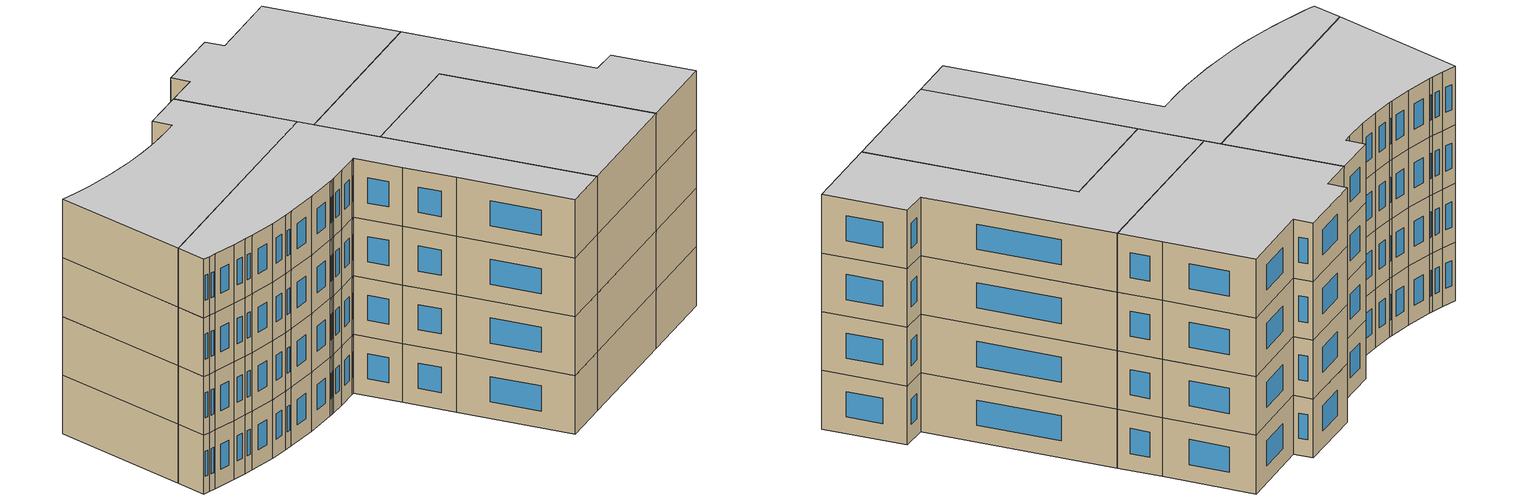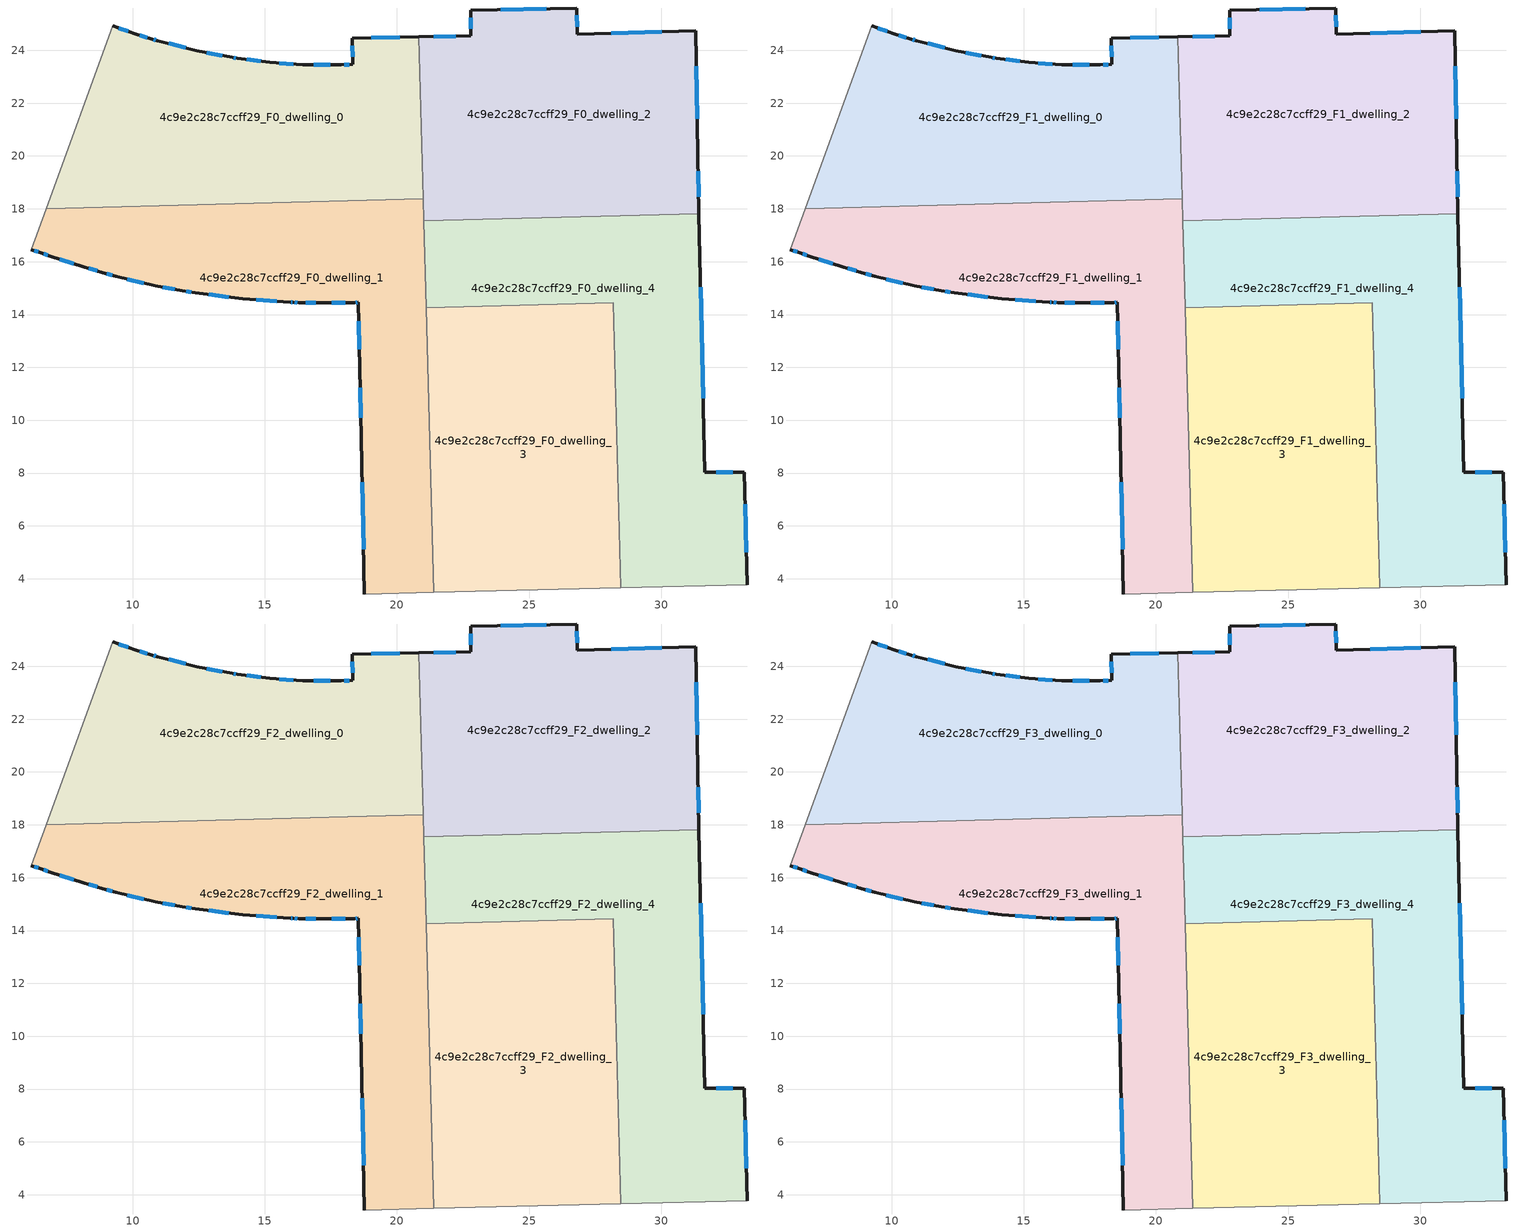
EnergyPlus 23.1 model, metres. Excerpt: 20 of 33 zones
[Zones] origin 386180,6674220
4c9e2c28c7ccff29_F0_dwelling_0
 floor ground (EU_floor_Construction): 20.83,24.51 20.99,18.38 6.72,18 9.24,24.92 10.08,24.63 10.73,24.42 10.92,24.37 12.43,23.99 13.76,23.73 13.96,23.7 15.19,23.54 16.43,23.45 17.88,23.45 18.33,23.47 18.31,24.46 z0
 wall outside (EU_wall_Construction): 20.83,24.51 18.31,24.46 18.33,23.47 17.88,23.45 16.43,23.45 15.19,23.54 13.96,23.7 13.76,23.73 12.43,23.99 10.92,24.37 10.73,24.42 10.08,24.63 9.24,24.92 z0:3
 wall to 4c9e2c28c7ccff29_F0_dwelling_1 (EU_wall_Construction): 6.72,18 20.99,18.38 z0:3
 wall adiabatic (EU_wall_Construction): 9.24,24.92 6.72,18 z0:3
 wall to 4c9e2c28c7ccff29_F0_dwelling_2 (EU_wall_Construction): 20.99,18.38 20.83,24.51 z0:3
 window (EU_Window_Construction): 10.55,24.48 10.26,24.57 / 10.87,24.38 10.79,24.41 / 12,24.09 11.35,24.26 / 13.38,23.8 12.81,23.91 / 13.9,23.71 13.82,23.72 / 14.84,23.59 14.31,23.65 / 16.07,23.48 15.54,23.52 / 17.47,23.45 16.84,23.45 / 18.2,23.46 18.01,23.45 / 18.32,24.18 18.32,23.75 / 20.11,24.49 19.03,24.47 / 9.84,24.71 9.48,24.84 z0.86:2.14
4c9e2c28c7ccff29_F0_dwelling_1
 floor ground (EU_floor_Construction): 20.99,18.38 21.39,3.49 18.77,3.42 18.65,9.34 18.58,11.99 18.53,14.46 18.4,14.45 17.18,14.44 16.29,14.45 16.08,14.46 15.96,14.46 14.16,14.6 12.36,14.83 11.88,14.9 10.85,15.09 9.36,15.44 8.87,15.59 8.12,15.82 6.89,16.21 6.52,16.33 6.16,16.46 6.72,18 z0
 wall outside (EU_wall_Construction): 6.16,16.46 6.52,16.33 6.89,16.21 8.12,15.82 8.87,15.59 9.36,15.44 10.85,15.09 11.88,14.9 12.36,14.83 14.16,14.6 15.96,14.46 16.08,14.46 16.29,14.45 17.18,14.44 18.4,14.45 18.53,14.46 18.58,11.99 18.65,9.34 18.77,3.42 z0:3
 wall adiabatic (EU_wall_Construction): 6.72,18 6.16,16.46 / 18.77,3.42 21.39,3.49 z0:3
 wall to 4c9e2c28c7ccff29_F0_dwelling_3 (EU_wall_Construction): 21.39,3.49 21.1,14.26 z0:3
 wall to 4c9e2c28c7ccff29_F0_dwelling_4 (EU_wall_Construction): 21.1,14.26 21.02,17.54 z0:3
 wall to 4c9e2c28c7ccff29_F0_dwelling_2 (EU_wall_Construction): 21.02,17.54 20.99,18.38 z0:3
 window (EU_Window_Construction): 12.87,14.76 13.64,14.66 / 12.02,14.88 12.22,14.85 / 11.14,15.03 11.59,14.95 / 9.79,15.34 10.42,15.19 / 9.01,15.54 9.22,15.48 / 8.33,15.75 8.66,15.65 / 7.24,16.1 7.77,15.93 / 6.63,16.3 6.78,16.25 / 6.27,16.42 6.42,16.37 / 18.69,7.65 18.74,5.11 / 18.6,11.23 18.63,10.1 / 18.55,13.75 18.57,12.69 / 18.44,14.45 18.5,14.46 / 17.53,14.44 18.05,14.45 / 16.54,14.45 16.93,14.44 / 16.14,14.46 16.23,14.46 / 15.99,14.46 16.05,14.46 / 14.67,14.56 15.44,14.5 z0.86:2.14
4c9e2c28c7ccff29_F0_dwelling_2
 floor ground (EU_floor_Construction): 31.31,24.74 31.38,20.07 31.43,17.82 21.02,17.54 20.83,24.51 22.79,24.54 22.79,25.51 26.8,25.6 26.82,24.61 z0
 wall outside (EU_wall_Construction): 31.43,17.82 31.38,20.07 31.31,24.74 26.82,24.61 26.8,25.6 22.79,25.51 22.79,24.54 20.83,24.51 z0:3
 wall to 4c9e2c28c7ccff29_F0_dwelling_4 (EU_wall_Construction): 21.02,17.54 31.43,17.82 z0:3
 window (EU_Window_Construction): 22.23,24.53 21.39,24.52 / 22.79,25.24 22.79,24.82 / 25.65,25.58 23.94,25.54 / 26.82,24.89 26.81,25.32 / 30.03,24.7 28.1,24.65 / 31.36,21.4 31.33,23.41 / 31.42,18.46 31.39,19.42 z0.86:2.14
4c9e2c28c7ccff29_F0_dwelling_3
 floor ground (EU_floor_Construction): 28.18,14.45 28.47,3.66 21.39,3.49 21.1,14.26 z0
 wall to 4c9e2c28c7ccff29_F0_dwelling_4 (EU_wall_Construction): 28.47,3.66 28.18,14.45 21.1,14.26 z0:3
 wall adiabatic (EU_wall_Construction): 21.39,3.49 28.47,3.66 z0:3
4c9e2c28c7ccff29_F0_dwelling_4
 floor ground (EU_floor_Construction): 31.43,17.82 31.65,8.04 33.14,8.04 33.25,3.78 28.47,3.66 28.18,14.45 21.1,14.26 21.02,17.54 z0
 wall outside (EU_wall_Construction): 33.25,3.78 33.14,8.04 31.65,8.04 31.43,17.82 z0:3
 wall adiabatic (EU_wall_Construction): 28.47,3.66 33.25,3.78 z0:3
 window (EU_Window_Construction): 33.22,5 33.17,6.82 / 31.59,10.83 31.49,15.03 / 32.71,8.04 32.08,8.04 z0.86:2.14
4c9e2c28c7ccff29_F1_dwelling_0
 floor to 4c9e2c28c7ccff29_F0_dwelling_0 (EU_floor_Construction): 20.83,24.51 20.99,18.38 6.72,18 9.24,24.92 10.08,24.63 10.73,24.42 10.92,24.37 12.43,23.99 13.76,23.73 13.96,23.7 15.19,23.54 16.43,23.45 17.88,23.45 18.33,23.47 18.31,24.46 z3
 wall outside (EU_wall_Construction): 20.83,24.51 18.31,24.46 18.33,23.47 17.88,23.45 16.43,23.45 15.19,23.54 13.96,23.7 13.76,23.73 12.43,23.99 10.92,24.37 10.73,24.42 10.08,24.63 9.24,24.92 z3:6
 wall to 4c9e2c28c7ccff29_F1_dwelling_1 (EU_wall_Construction): 6.72,18 20.99,18.38 z3:6
 wall adiabatic (EU_wall_Construction): 9.24,24.92 6.72,18 z3:6
 wall to 4c9e2c28c7ccff29_F1_dwelling_2 (EU_wall_Construction): 20.99,18.38 20.83,24.51 z3:6
 window (EU_Window_Construction): 10.55,24.48 10.26,24.57 / 10.87,24.38 10.79,24.41 / 12,24.09 11.35,24.26 / 13.38,23.8 12.81,23.91 / 13.9,23.71 13.82,23.72 / 14.84,23.59 14.31,23.65 / 16.07,23.48 15.54,23.52 / 17.47,23.45 16.84,23.45 / 18.2,23.46 18.01,23.45 / 18.32,24.18 18.32,23.75 / 20.11,24.49 19.03,24.47 / 9.84,24.71 9.48,24.84 z3.86:5.14
4c9e2c28c7ccff29_F1_dwelling_1
 floor to 4c9e2c28c7ccff29_F0_dwelling_1 (EU_floor_Construction): 20.99,18.38 21.39,3.49 18.77,3.42 18.65,9.34 18.58,11.99 18.53,14.46 18.4,14.45 17.18,14.44 16.29,14.45 16.08,14.46 15.96,14.46 14.16,14.6 12.36,14.83 11.88,14.9 10.85,15.09 9.36,15.44 8.87,15.59 8.12,15.82 6.89,16.21 6.52,16.33 6.16,16.46 6.72,18 z3
 wall outside (EU_wall_Construction): 6.16,16.46 6.52,16.33 6.89,16.21 8.12,15.82 8.87,15.59 9.36,15.44 10.85,15.09 11.88,14.9 12.36,14.83 14.16,14.6 15.96,14.46 16.08,14.46 16.29,14.45 17.18,14.44 18.4,14.45 18.53,14.46 18.58,11.99 18.65,9.34 18.77,3.42 z3:6
 wall adiabatic (EU_wall_Construction): 6.72,18 6.16,16.46 / 18.77,3.42 21.39,3.49 z3:6
 wall to 4c9e2c28c7ccff29_F1_dwelling_3 (EU_wall_Construction): 21.39,3.49 21.1,14.26 z3:6
 wall to 4c9e2c28c7ccff29_F1_dwelling_4 (EU_wall_Construction): 21.1,14.26 21.02,17.54 z3:6
 wall to 4c9e2c28c7ccff29_F1_dwelling_2 (EU_wall_Construction): 21.02,17.54 20.99,18.38 z3:6
 window (EU_Window_Construction): 12.87,14.76 13.64,14.66 / 12.02,14.88 12.22,14.85 / 11.14,15.03 11.59,14.95 / 9.79,15.34 10.42,15.19 / 9.01,15.54 9.22,15.48 / 8.33,15.75 8.66,15.65 / 7.24,16.1 7.77,15.93 / 6.63,16.3 6.78,16.25 / 6.27,16.42 6.42,16.37 / 18.69,7.65 18.74,5.11 / 18.6,11.23 18.63,10.1 / 18.55,13.75 18.57,12.69 / 18.44,14.45 18.5,14.46 / 17.53,14.44 18.05,14.45 / 16.54,14.45 16.93,14.44 / 16.14,14.46 16.23,14.46 / 15.99,14.46 16.05,14.46 / 14.67,14.56 15.44,14.5 z3.86:5.14
4c9e2c28c7ccff29_F1_dwelling_2
 floor to 4c9e2c28c7ccff29_F0_dwelling_2 (EU_floor_Construction): 31.31,24.74 31.38,20.07 31.43,17.82 21.02,17.54 20.83,24.51 22.79,24.54 22.79,25.51 26.8,25.6 26.82,24.61 z3
 wall outside (EU_wall_Construction): 31.43,17.82 31.38,20.07 31.31,24.74 26.82,24.61 26.8,25.6 22.79,25.51 22.79,24.54 20.83,24.51 z3:6
 wall to 4c9e2c28c7ccff29_F1_dwelling_4 (EU_wall_Construction): 21.02,17.54 31.43,17.82 z3:6
 window (EU_Window_Construction): 22.23,24.53 21.39,24.52 / 22.79,25.24 22.79,24.82 / 25.65,25.58 23.94,25.54 / 26.82,24.89 26.81,25.32 / 30.03,24.7 28.1,24.65 / 31.36,21.4 31.33,23.41 / 31.42,18.46 31.39,19.42 z3.86:5.14
4c9e2c28c7ccff29_F1_dwelling_3
 floor to 4c9e2c28c7ccff29_F0_dwelling_3 (EU_floor_Construction): 28.18,14.45 28.47,3.66 21.39,3.49 21.1,14.26 z3
 wall to 4c9e2c28c7ccff29_F1_dwelling_4 (EU_wall_Construction): 28.47,3.66 28.18,14.45 21.1,14.26 z3:6
 wall adiabatic (EU_wall_Construction): 21.39,3.49 28.47,3.66 z3:6
4c9e2c28c7ccff29_F1_dwelling_4
 floor to 4c9e2c28c7ccff29_F0_dwelling_4 (EU_floor_Construction): 31.43,17.82 31.65,8.04 33.14,8.04 33.25,3.78 28.47,3.66 28.18,14.45 21.1,14.26 21.02,17.54 z3
 wall outside (EU_wall_Construction): 33.25,3.78 33.14,8.04 31.65,8.04 31.43,17.82 z3:6
 wall adiabatic (EU_wall_Construction): 28.47,3.66 33.25,3.78 z3:6
 window (EU_Window_Construction): 33.22,5 33.17,6.82 / 31.59,10.83 31.49,15.03 / 32.71,8.04 32.08,8.04 z3.86:5.14
4c9e2c28c7ccff29_F2_dwelling_0
 floor to 4c9e2c28c7ccff29_F1_dwelling_0 (EU_floor_Construction): 20.83,24.51 20.99,18.38 6.72,18 9.24,24.92 10.08,24.63 10.73,24.42 10.92,24.37 12.43,23.99 13.76,23.73 13.96,23.7 15.19,23.54 16.43,23.45 17.88,23.45 18.33,23.47 18.31,24.46 z6
 wall outside (EU_wall_Construction): 20.83,24.51 18.31,24.46 18.33,23.47 17.88,23.45 16.43,23.45 15.19,23.54 13.96,23.7 13.76,23.73 12.43,23.99 10.92,24.37 10.73,24.42 10.08,24.63 9.24,24.92 z6:9
 wall to 4c9e2c28c7ccff29_F2_dwelling_1 (EU_wall_Construction): 6.72,18 20.99,18.38 z6:9
 wall adiabatic (EU_wall_Construction): 9.24,24.92 6.72,18 z6:9
 wall to 4c9e2c28c7ccff29_F2_dwelling_2 (EU_wall_Construction): 20.99,18.38 20.83,24.51 z6:9
 window (EU_Window_Construction): 10.55,24.48 10.26,24.57 / 10.87,24.38 10.79,24.41 / 12,24.09 11.35,24.26 / 13.38,23.8 12.81,23.91 / 13.9,23.71 13.82,23.72 / 14.84,23.59 14.31,23.65 / 16.07,23.48 15.54,23.52 / 17.47,23.45 16.84,23.45 / 18.2,23.46 18.01,23.45 / 18.32,24.18 18.32,23.75 / 20.11,24.49 19.03,24.47 / 9.84,24.71 9.48,24.84 z6.86:8.14
4c9e2c28c7ccff29_F2_dwelling_1
 floor to 4c9e2c28c7ccff29_F1_dwelling_1 (EU_floor_Construction): 20.99,18.38 21.39,3.49 18.77,3.42 18.65,9.34 18.58,11.99 18.53,14.46 18.4,14.45 17.18,14.44 16.29,14.45 16.08,14.46 15.96,14.46 14.16,14.6 12.36,14.83 11.88,14.9 10.85,15.09 9.36,15.44 8.87,15.59 8.12,15.82 6.89,16.21 6.52,16.33 6.16,16.46 6.72,18 z6
 wall outside (EU_wall_Construction): 6.16,16.46 6.52,16.33 6.89,16.21 8.12,15.82 8.87,15.59 9.36,15.44 10.85,15.09 11.88,14.9 12.36,14.83 14.16,14.6 15.96,14.46 16.08,14.46 16.29,14.45 17.18,14.44 18.4,14.45 18.53,14.46 18.58,11.99 18.65,9.34 18.77,3.42 z6:9
 wall adiabatic (EU_wall_Construction): 6.72,18 6.16,16.46 / 18.77,3.42 21.39,3.49 z6:9
 wall to 4c9e2c28c7ccff29_F2_dwelling_3 (EU_wall_Construction): 21.39,3.49 21.1,14.26 z6:9
 wall to 4c9e2c28c7ccff29_F2_dwelling_4 (EU_wall_Construction): 21.1,14.26 21.02,17.54 z6:9
 wall to 4c9e2c28c7ccff29_F2_dwelling_2 (EU_wall_Construction): 21.02,17.54 20.99,18.38 z6:9
 window (EU_Window_Construction): 12.87,14.76 13.64,14.66 / 12.02,14.88 12.22,14.85 / 11.14,15.03 11.59,14.95 / 9.79,15.34 10.42,15.19 / 9.01,15.54 9.22,15.48 / 8.33,15.75 8.66,15.65 / 7.24,16.1 7.77,15.93 / 6.63,16.3 6.78,16.25 / 6.27,16.42 6.42,16.37 / 18.69,7.65 18.74,5.11 / 18.6,11.23 18.63,10.1 / 18.55,13.75 18.57,12.69 / 18.44,14.45 18.5,14.46 / 17.53,14.44 18.05,14.45 / 16.54,14.45 16.93,14.44 / 16.14,14.46 16.23,14.46 / 15.99,14.46 16.05,14.46 / 14.67,14.56 15.44,14.5 z6.86:8.14
4c9e2c28c7ccff29_F2_dwelling_2
 floor to 4c9e2c28c7ccff29_F1_dwelling_2 (EU_floor_Construction): 31.31,24.74 31.38,20.07 31.43,17.82 21.02,17.54 20.83,24.51 22.79,24.54 22.79,25.51 26.8,25.6 26.82,24.61 z6
 wall outside (EU_wall_Construction): 31.43,17.82 31.38,20.07 31.31,24.74 26.82,24.61 26.8,25.6 22.79,25.51 22.79,24.54 20.83,24.51 z6:9
 wall to 4c9e2c28c7ccff29_F2_dwelling_4 (EU_wall_Construction): 21.02,17.54 31.43,17.82 z6:9
 window (EU_Window_Construction): 22.23,24.53 21.39,24.52 / 22.79,25.24 22.79,24.82 / 25.65,25.58 23.94,25.54 / 26.82,24.89 26.81,25.32 / 30.03,24.7 28.1,24.65 / 31.36,21.4 31.33,23.41 / 31.42,18.46 31.39,19.42 z6.86:8.14
4c9e2c28c7ccff29_F2_dwelling_3
 floor to 4c9e2c28c7ccff29_F1_dwelling_3 (EU_floor_Construction): 28.18,14.45 28.47,3.66 21.39,3.49 21.1,14.26 z6
 wall to 4c9e2c28c7ccff29_F2_dwelling_4 (EU_wall_Construction): 28.47,3.66 28.18,14.45 21.1,14.26 z6:9
 wall adiabatic (EU_wall_Construction): 21.39,3.49 28.47,3.66 z6:9
4c9e2c28c7ccff29_F2_dwelling_4
 floor to 4c9e2c28c7ccff29_F1_dwelling_4 (EU_floor_Construction): 31.43,17.82 31.65,8.04 33.14,8.04 33.25,3.78 28.47,3.66 28.18,14.45 21.1,14.26 21.02,17.54 z6
 wall outside (EU_wall_Construction): 33.25,3.78 33.14,8.04 31.65,8.04 31.43,17.82 z6:9
 wall adiabatic (EU_wall_Construction): 28.47,3.66 33.25,3.78 z6:9
 window (EU_Window_Construction): 33.22,5 33.17,6.82 / 31.59,10.83 31.49,15.03 / 32.71,8.04 32.08,8.04 z6.86:8.14
4c9e2c28c7ccff29_F3_dwelling_0
 floor to 4c9e2c28c7ccff29_F2_dwelling_0 (EU_floor_Construction): 20.83,24.51 20.99,18.38 6.72,18 9.24,24.92 10.08,24.63 10.73,24.42 10.92,24.37 12.43,23.99 13.76,23.73 13.96,23.7 15.19,23.54 16.43,23.45 17.88,23.45 18.33,23.47 18.31,24.46 z9
 wall outside (EU_wall_Construction): 20.83,24.51 18.31,24.46 18.33,23.47 17.88,23.45 16.43,23.45 15.19,23.54 13.96,23.7 13.76,23.73 12.43,23.99 10.92,24.37 10.73,24.42 10.08,24.63 9.24,24.92 z9:12
 wall to 4c9e2c28c7ccff29_F3_dwelling_1 (EU_wall_Construction): 6.72,18 20.99,18.38 z9:12
 wall adiabatic (EU_wall_Construction): 9.24,24.92 6.72,18 z9:12
 wall to 4c9e2c28c7ccff29_F3_dwelling_2 (EU_wall_Construction): 20.99,18.38 20.83,24.51 z9:12
 window (EU_Window_Construction): 10.55,24.48 10.26,24.57 / 10.87,24.38 10.79,24.41 / 12,24.09 11.35,24.26 / 13.38,23.8 12.81,23.91 / 13.9,23.71 13.82,23.72 / 14.84,23.59 14.31,23.65 / 16.07,23.48 15.54,23.52 / 17.47,23.45 16.84,23.45 / 18.2,23.46 18.01,23.45 / 18.32,24.18 18.32,23.75 / 20.11,24.49 19.03,24.47 / 9.84,24.71 9.48,24.84 z9.86:11.14
 ceiling to 4c9e2c28c7ccff29_F4_dwelling_0 (EU_floor_Construction): 20.99,18.38 20.83,24.51 18.31,24.46 18.33,23.47 17.88,23.45 16.43,23.45 15.19,23.54 13.96,23.7 13.76,23.73 12.43,23.99 10.92,24.37 10.73,24.42 10.08,24.63 9.24,24.92 6.72,18 z12
4c9e2c28c7ccff29_F3_dwelling_1
 floor to 4c9e2c28c7ccff29_F2_dwelling_1 (EU_floor_Construction): 20.99,18.38 21.39,3.49 18.77,3.42 18.65,9.34 18.58,11.99 18.53,14.46 18.4,14.45 17.18,14.44 16.29,14.45 16.08,14.46 15.96,14.46 14.16,14.6 12.36,14.83 11.88,14.9 10.85,15.09 9.36,15.44 8.87,15.59 8.12,15.82 6.89,16.21 6.52,16.33 6.16,16.46 6.72,18 z9
 wall outside (EU_wall_Construction): 6.16,16.46 6.52,16.33 6.89,16.21 8.12,15.82 8.87,15.59 9.36,15.44 10.85,15.09 11.88,14.9 12.36,14.83 14.16,14.6 15.96,14.46 16.08,14.46 16.29,14.45 17.18,14.44 18.4,14.45 18.53,14.46 18.58,11.99 18.65,9.34 18.77,3.42 z9:12
 wall adiabatic (EU_wall_Construction): 6.72,18 6.16,16.46 / 18.77,3.42 21.39,3.49 z9:12
 wall to 4c9e2c28c7ccff29_F3_dwelling_3 (EU_wall_Construction): 21.39,3.49 21.1,14.26 z9:12
 wall to 4c9e2c28c7ccff29_F3_dwelling_4 (EU_wall_Construction): 21.1,14.26 21.02,17.54 z9:12
 wall to 4c9e2c28c7ccff29_F3_dwelling_2 (EU_wall_Construction): 21.02,17.54 20.99,18.38 z9:12
 window (EU_Window_Construction): 12.87,14.76 13.64,14.66 / 12.02,14.88 12.22,14.85 / 11.14,15.03 11.59,14.95 / 9.79,15.34 10.42,15.19 / 9.01,15.54 9.22,15.48 / 8.33,15.75 8.66,15.65 / 7.24,16.1 7.77,15.93 / 6.63,16.3 6.78,16.25 / 6.27,16.42 6.42,16.37 / 18.69,7.65 18.74,5.11 / 18.6,11.23 18.63,10.1 / 18.55,13.75 18.57,12.69 / 18.44,14.45 18.5,14.46 / 17.53,14.44 18.05,14.45 / 16.54,14.45 16.93,14.44 / 16.14,14.46 16.23,14.46 / 15.99,14.46 16.05,14.46 / 14.67,14.56 15.44,14.5 z9.86:11.14
 ceiling to 4c9e2c28c7ccff29_F4_dwelling_1 (EU_floor_Construction): 21.39,3.49 20.99,18.38 6.72,18 6.16,16.46 6.52,16.33 6.89,16.21 8.12,15.82 8.87,15.59 9.36,15.44 10.85,15.09 11.88,14.9 12.36,14.83 14.16,14.6 15.96,14.46 16.08,14.46 16.29,14.45 17.18,14.44 18.4,14.45 18.53,14.46 18.58,11.99 18.65,9.34 18.77,3.42 z12
4c9e2c28c7ccff29_F3_dwelling_2
 floor to 4c9e2c28c7ccff29_F2_dwelling_2 (EU_floor_Construction): 31.31,24.74 31.38,20.07 31.43,17.82 21.02,17.54 20.83,24.51 22.79,24.54 22.79,25.51 26.8,25.6 26.82,24.61 z9
 wall outside (EU_wall_Construction): 31.43,17.82 31.38,20.07 31.31,24.74 26.82,24.61 26.8,25.6 22.79,25.51 22.79,24.54 20.83,24.51 z9:12
 wall to 4c9e2c28c7ccff29_F3_dwelling_4 (EU_wall_Construction): 21.02,17.54 31.43,17.82 z9:12
 window (EU_Window_Construction): 22.23,24.53 21.39,24.52 / 22.79,25.24 22.79,24.82 / 25.65,25.58 23.94,25.54 / 26.82,24.89 26.81,25.32 / 30.03,24.7 28.1,24.65 / 31.36,21.4 31.33,23.41 / 31.42,18.46 31.39,19.42 z9.86:11.14
 ceiling to 4c9e2c28c7ccff29_F4_dwelling_2 (EU_floor_Construction): 31.43,17.82 31.38,20.07 31.31,24.74 26.82,24.61 26.8,25.6 22.79,25.51 22.79,24.54 20.83,24.51 21.02,17.54 z12
4c9e2c28c7ccff29_F3_dwelling_3
 floor to 4c9e2c28c7ccff29_F2_dwelling_3 (EU_floor_Construction): 28.18,14.45 28.47,3.66 21.39,3.49 21.1,14.26 z9
 wall to 4c9e2c28c7ccff29_F3_dwelling_4 (EU_wall_Construction): 28.47,3.66 28.18,14.45 21.1,14.26 z9:12
 wall adiabatic (EU_wall_Construction): 21.39,3.49 28.47,3.66 z9:12
 ceiling to 4c9e2c28c7ccff29_F4_dwelling_3 (EU_floor_Construction): 28.47,3.66 28.18,14.45 21.1,14.26 21.39,3.49 z12
4c9e2c28c7ccff29_F3_dwelling_4
 floor to 4c9e2c28c7ccff29_F2_dwelling_4 (EU_floor_Construction): 31.43,17.82 31.65,8.04 33.14,8.04 33.25,3.78 28.47,3.66 28.18,14.45 21.1,14.26 21.02,17.54 z9
 wall outside (EU_wall_Construction): 33.25,3.78 33.14,8.04 31.65,8.04 31.43,17.82 z9:12
 wall adiabatic (EU_wall_Construction): 28.47,3.66 33.25,3.78 z9:12
 window (EU_Window_Construction): 33.22,5 33.17,6.82 / 31.59,10.83 31.49,15.03 / 32.71,8.04 32.08,8.04 z9.86:11.14
 ceiling to 4c9e2c28c7ccff29_F4_dwelling_4 (EU_floor_Construction): 33.25,3.78 33.14,8.04 31.65,8.04 31.43,17.82 21.02,17.54 21.1,14.26 28.18,14.45 28.47,3.66 z12
[Building]
EU S2 Campaign: North Axis=0; Terrain=City; Solar Distribution=FullExterior
[Site:Location]
Helsinki-Vantaa.AP: Latitude=60.317; Longitude=24.963; Time Zone=2; Elevation=54.6
[SizingPeriod:WeatherFileDays]
AnnualSizingPeriod: Begin Month=1; Begin Day of Month=1; End Month=12; End Day of Month=31; Day of Week for Start Day=Monday; Use Weather File Daylight Saving Period=No; Use Weather File Rain and Snow Indicators=No
[MATERIAL]
EU_InternalMass_Material: Roughness=MediumRough; Thickness=0.1; Conductivity=1; Density=1800; Specific Heat=900; Thermal Absorptance=0.9; Solar Absorptance=0.7; Visible Absorptance=0.7
[MATERIAL:NOMASS] Roughness=MediumRough; Thermal Absorptance=0.9; Solar Absorptance=0.7; Visible Absorptance=0.7
Name | Thermal Resistance
EU_wall_NoMass | 1.10183
EU_floor_NoMass | 1.70606
[WINDOWMATERIAL:SIMPLEGLAZINGSYSTEM]
EU_Window_SimpleGlazing: UFactor=3.11035; Solar Heat Gain Coefficient=0.8; Visible Transmittance=0.8
[CONSTRUCTION]
EU_wall_Construction: EU_wall_NoMass
EU_floor_Construction: EU_floor_NoMass
EU_Window_Construction: EU_Window_SimpleGlazing
EU_InternalMass_Construction: EU_InternalMass_Material
[ZONE] Type=1; Multiplier=1; Ceiling Height=autocalculate; Floor Area=autocalculate; Part of Total Floor Area=Yes
Name | Volume
4c9e2c28c7ccff29_F0_dwelling_0; 4c9e2c28c7ccff29_F1_dwelling_0; 4c9e2c28c7ccff29_F2_dwelling_0; 4c9e2c28c7ccff29_F3_dwelling_0 | 228.888
4c9e2c28c7ccff29_F0_dwelling_1; 4c9e2c28c7ccff29_F1_dwelling_1; 4c9e2c28c7ccff29_F2_dwelling_1; 4c9e2c28c7ccff29_F3_dwelling_1 | 228.891
4c9e2c28c7ccff29_F0_dwelling_2; 4c9e2c28c7ccff29_F1_dwelling_2; 4c9e2c28c7ccff29_F2_dwelling_2; 4c9e2c28c7ccff29_F3_dwelling_2 | 228.851
4c9e2c28c7ccff29_F0_dwelling_3; 4c9e2c28c7ccff29_F1_dwelling_3; 4c9e2c28c7ccff29_F2_dwelling_3; 4c9e2c28c7ccff29_F3_dwelling_3 | 228.865
4c9e2c28c7ccff29_F0_dwelling_4; 4c9e2c28c7ccff29_F1_dwelling_4; 4c9e2c28c7ccff29_F2_dwelling_4; 4c9e2c28c7ccff29_F3_dwelling_4 | 228.877
[INTERNALMASS] Construction=EU_InternalMass_Construction
Name | Zone or ZoneList | Surface Area
4c9e2c28c7ccff29_F0_dwelling_0_EU_InternalMass | 4c9e2c28c7ccff29_F0_dwelling_0 | 76.2956
4c9e2c28c7ccff29_F0_dwelling_1_EU_InternalMass | 4c9e2c28c7ccff29_F0_dwelling_1 | 76.2977
4c9e2c28c7ccff29_F0_dwelling_2_EU_InternalMass | 4c9e2c28c7ccff29_F0_dwelling_2 | 76.2841
4c9e2c28c7ccff29_F0_dwelling_3_EU_InternalMass | 4c9e2c28c7ccff29_F0_dwelling_3 | 76.2899
4c9e2c28c7ccff29_F0_dwelling_4_EU_InternalMass | 4c9e2c28c7ccff29_F0_dwelling_4 | 76.2923
4c9e2c28c7ccff29_F1_dwelling_0_EU_InternalMass | 4c9e2c28c7ccff29_F1_dwelling_0 | 76.2956
4c9e2c28c7ccff29_F1_dwelling_1_EU_InternalMass | 4c9e2c28c7ccff29_F1_dwelling_1 | 76.2977
4c9e2c28c7ccff29_F1_dwelling_2_EU_InternalMass | 4c9e2c28c7ccff29_F1_dwelling_2 | 76.2841
4c9e2c28c7ccff29_F1_dwelling_3_EU_InternalMass | 4c9e2c28c7ccff29_F1_dwelling_3 | 76.2899
4c9e2c28c7ccff29_F1_dwelling_4_EU_InternalMass | 4c9e2c28c7ccff29_F1_dwelling_4 | 76.2923
4c9e2c28c7ccff29_F2_dwelling_0_EU_InternalMass | 4c9e2c28c7ccff29_F2_dwelling_0 | 76.2956
4c9e2c28c7ccff29_F2_dwelling_1_EU_InternalMass | 4c9e2c28c7ccff29_F2_dwelling_1 | 76.2977
4c9e2c28c7ccff29_F2_dwelling_2_EU_InternalMass | 4c9e2c28c7ccff29_F2_dwelling_2 | 76.2841
4c9e2c28c7ccff29_F2_dwelling_3_EU_InternalMass | 4c9e2c28c7ccff29_F2_dwelling_3 | 76.2899
4c9e2c28c7ccff29_F2_dwelling_4_EU_InternalMass | 4c9e2c28c7ccff29_F2_dwelling_4 | 76.2923
4c9e2c28c7ccff29_F3_dwelling_0_EU_InternalMass | 4c9e2c28c7ccff29_F3_dwelling_0 | 76.2956
4c9e2c28c7ccff29_F3_dwelling_1_EU_InternalMass | 4c9e2c28c7ccff29_F3_dwelling_1 | 76.2977
4c9e2c28c7ccff29_F3_dwelling_2_EU_InternalMass | 4c9e2c28c7ccff29_F3_dwelling_2 | 76.2841
4c9e2c28c7ccff29_F3_dwelling_3_EU_InternalMass | 4c9e2c28c7ccff29_F3_dwelling_3 | 76.2899
4c9e2c28c7ccff29_F3_dwelling_4_EU_InternalMass | 4c9e2c28c7ccff29_F3_dwelling_4 | 76.2923
[OTHEREQUIPMENT] Fuel Type=Electricity; Design Level Calculation Method=Watts/Area; Power per Zone Floor Area=1; Fraction Latent=0; Fraction Radiant=0; Fraction Lost=0; Carbon Dioxide Generation Rate=0; EndUse Subcategory=EU_Step8_InternalGains
Name | Zone or ZoneList or Space or SpaceList | Schedule
EU_Step8_InternalGain_4c9e2c28c7ccff29_F0_dwelling_0_f000 | 4c9e2c28c7ccff29_F0_dwelling_0 | EU_Step8_GainSchedule_4c9e2c28c7ccff29_F0_dwelling_0_f000
EU_Step8_InternalGain_4c9e2c28c7ccff29_F0_dwelling_1_f000 | 4c9e2c28c7ccff29_F0_dwelling_1 | EU_Step8_GainSchedule_4c9e2c28c7ccff29_F0_dwelling_1_f000
EU_Step8_InternalGain_4c9e2c28c7ccff29_F0_dwelling_2_f000 | 4c9e2c28c7ccff29_F0_dwelling_2 | EU_Step8_GainSchedule_4c9e2c28c7ccff29_F0_dwelling_2_f000
EU_Step8_InternalGain_4c9e2c28c7ccff29_F0_dwelling_3_f000 | 4c9e2c28c7ccff29_F0_dwelling_3 | EU_Step8_GainSchedule_4c9e2c28c7ccff29_F0_dwelling_3_f000
EU_Step8_InternalGain_4c9e2c28c7ccff29_F0_dwelling_4_f000 | 4c9e2c28c7ccff29_F0_dwelling_4 | EU_Step8_GainSchedule_4c9e2c28c7ccff29_F0_dwelling_4_f000
EU_Step8_InternalGain_4c9e2c28c7ccff29_F1_dwelling_0_f000 | 4c9e2c28c7ccff29_F1_dwelling_0 | EU_Step8_GainSchedule_4c9e2c28c7ccff29_F1_dwelling_0_f000
EU_Step8_InternalGain_4c9e2c28c7ccff29_F1_dwelling_1_f000 | 4c9e2c28c7ccff29_F1_dwelling_1 | EU_Step8_GainSchedule_4c9e2c28c7ccff29_F1_dwelling_1_f000
EU_Step8_InternalGain_4c9e2c28c7ccff29_F1_dwelling_2_f000 | 4c9e2c28c7ccff29_F1_dwelling_2 | EU_Step8_GainSchedule_4c9e2c28c7ccff29_F1_dwelling_2_f000
EU_Step8_InternalGain_4c9e2c28c7ccff29_F1_dwelling_3_f000 | 4c9e2c28c7ccff29_F1_dwelling_3 | EU_Step8_GainSchedule_4c9e2c28c7ccff29_F1_dwelling_3_f000
EU_Step8_InternalGain_4c9e2c28c7ccff29_F1_dwelling_4_f000 | 4c9e2c28c7ccff29_F1_dwelling_4 | EU_Step8_GainSchedule_4c9e2c28c7ccff29_F1_dwelling_4_f000
EU_Step8_InternalGain_4c9e2c28c7ccff29_F2_dwelling_0_f000 | 4c9e2c28c7ccff29_F2_dwelling_0 | EU_Step8_GainSchedule_4c9e2c28c7ccff29_F2_dwelling_0_f000
EU_Step8_InternalGain_4c9e2c28c7ccff29_F2_dwelling_1_f000 | 4c9e2c28c7ccff29_F2_dwelling_1 | EU_Step8_GainSchedule_4c9e2c28c7ccff29_F2_dwelling_1_f000
EU_Step8_InternalGain_4c9e2c28c7ccff29_F2_dwelling_2_f000 | 4c9e2c28c7ccff29_F2_dwelling_2 | EU_Step8_GainSchedule_4c9e2c28c7ccff29_F2_dwelling_2_f000
EU_Step8_InternalGain_4c9e2c28c7ccff29_F2_dwelling_3_f000 | 4c9e2c28c7ccff29_F2_dwelling_3 | EU_Step8_GainSchedule_4c9e2c28c7ccff29_F2_dwelling_3_f000
EU_Step8_InternalGain_4c9e2c28c7ccff29_F2_dwelling_4_f000 | 4c9e2c28c7ccff29_F2_dwelling_4 | EU_Step8_GainSchedule_4c9e2c28c7ccff29_F2_dwelling_4_f000
EU_Step8_InternalGain_4c9e2c28c7ccff29_F3_dwelling_0_f000 | 4c9e2c28c7ccff29_F3_dwelling_0 | EU_Step8_GainSchedule_4c9e2c28c7ccff29_F3_dwelling_0_f000
EU_Step8_InternalGain_4c9e2c28c7ccff29_F3_dwelling_1_f000 | 4c9e2c28c7ccff29_F3_dwelling_1 | EU_Step8_GainSchedule_4c9e2c28c7ccff29_F3_dwelling_1_f000
EU_Step8_InternalGain_4c9e2c28c7ccff29_F3_dwelling_2_f000 | 4c9e2c28c7ccff29_F3_dwelling_2 | EU_Step8_GainSchedule_4c9e2c28c7ccff29_F3_dwelling_2_f000
EU_Step8_InternalGain_4c9e2c28c7ccff29_F3_dwelling_3_f000 | 4c9e2c28c7ccff29_F3_dwelling_3 | EU_Step8_GainSchedule_4c9e2c28c7ccff29_F3_dwelling_3_f000
EU_Step8_InternalGain_4c9e2c28c7ccff29_F3_dwelling_4_f000 | 4c9e2c28c7ccff29_F3_dwelling_4 | EU_Step8_GainSchedule_4c9e2c28c7ccff29_F3_dwelling_4_f000
[ZONEVENTILATION:DESIGNFLOWRATE] Schedule=EU_AlwaysOn; Design Flow Rate Calculation Method=AirChanges/Hour; Air Changes per Hour=0.756316; Ventilation Type=Natural; Fan Pressure Rise=0; Fan Total Efficiency=1; Constant Term Coefficient=1; Temperature Term Coefficient=0; Velocity Term Coefficient=0; Velocity Squared Term Coefficient=0; Minimum Indoor Temperature=-100; Maximum Indoor Temperature=100; Delta Temperature=-100; Minimum Outdoor Temperature=-100; Maximum Outdoor Temperature=100; Maximum Wind Speed=40
Name | Zone or ZoneList or Space or SpaceList
EU_ConstantAir_4c9e2c28c7ccff29_F0_dwelling_0 | 4c9e2c28c7ccff29_F0_dwelling_0
EU_ConstantAir_4c9e2c28c7ccff29_F0_dwelling_1 | 4c9e2c28c7ccff29_F0_dwelling_1
EU_ConstantAir_4c9e2c28c7ccff29_F0_dwelling_2 | 4c9e2c28c7ccff29_F0_dwelling_2
EU_ConstantAir_4c9e2c28c7ccff29_F0_dwelling_3 | 4c9e2c28c7ccff29_F0_dwelling_3
EU_ConstantAir_4c9e2c28c7ccff29_F0_dwelling_4 | 4c9e2c28c7ccff29_F0_dwelling_4
EU_ConstantAir_4c9e2c28c7ccff29_F1_dwelling_0 | 4c9e2c28c7ccff29_F1_dwelling_0
EU_ConstantAir_4c9e2c28c7ccff29_F1_dwelling_1 | 4c9e2c28c7ccff29_F1_dwelling_1
EU_ConstantAir_4c9e2c28c7ccff29_F1_dwelling_2 | 4c9e2c28c7ccff29_F1_dwelling_2
EU_ConstantAir_4c9e2c28c7ccff29_F1_dwelling_3 | 4c9e2c28c7ccff29_F1_dwelling_3
EU_ConstantAir_4c9e2c28c7ccff29_F1_dwelling_4 | 4c9e2c28c7ccff29_F1_dwelling_4
EU_ConstantAir_4c9e2c28c7ccff29_F2_dwelling_0 | 4c9e2c28c7ccff29_F2_dwelling_0
EU_ConstantAir_4c9e2c28c7ccff29_F2_dwelling_1 | 4c9e2c28c7ccff29_F2_dwelling_1
EU_ConstantAir_4c9e2c28c7ccff29_F2_dwelling_2 | 4c9e2c28c7ccff29_F2_dwelling_2
EU_ConstantAir_4c9e2c28c7ccff29_F2_dwelling_3 | 4c9e2c28c7ccff29_F2_dwelling_3
EU_ConstantAir_4c9e2c28c7ccff29_F2_dwelling_4 | 4c9e2c28c7ccff29_F2_dwelling_4
EU_ConstantAir_4c9e2c28c7ccff29_F3_dwelling_0 | 4c9e2c28c7ccff29_F3_dwelling_0
EU_ConstantAir_4c9e2c28c7ccff29_F3_dwelling_1 | 4c9e2c28c7ccff29_F3_dwelling_1
EU_ConstantAir_4c9e2c28c7ccff29_F3_dwelling_2 | 4c9e2c28c7ccff29_F3_dwelling_2
EU_ConstantAir_4c9e2c28c7ccff29_F3_dwelling_3 | 4c9e2c28c7ccff29_F3_dwelling_3
EU_ConstantAir_4c9e2c28c7ccff29_F3_dwelling_4 | 4c9e2c28c7ccff29_F3_dwelling_4
[HVACTEMPLATE:THERMOSTAT] Constant Heating Setpoint=20; Constant Cooling Setpoint=50
EU_HeatOnly_4c9e2c28c7ccff29_F0_dwelling_0; EU_HeatOnly_4c9e2c28c7ccff29_F0_dwelling_1; EU_HeatOnly_4c9e2c28c7ccff29_F0_dwelling_2; EU_HeatOnly_4c9e2c28c7ccff29_F0_dwelling_3; EU_HeatOnly_4c9e2c28c7ccff29_F0_dwelling_4; EU_HeatOnly_4c9e2c28c7ccff29_F1_dwelling_0; EU_HeatOnly_4c9e2c28c7ccff29_F1_dwelling_1; EU_HeatOnly_4c9e2c28c7ccff29_F1_dwelling_2; EU_HeatOnly_4c9e2c28c7ccff29_F1_dwelling_3; EU_HeatOnly_4c9e2c28c7ccff29_F1_dwelling_4; EU_HeatOnly_4c9e2c28c7ccff29_F2_dwelling_0; EU_HeatOnly_4c9e2c28c7ccff29_F2_dwelling_1; EU_HeatOnly_4c9e2c28c7ccff29_F2_dwelling_2; EU_HeatOnly_4c9e2c28c7ccff29_F2_dwelling_3; EU_HeatOnly_4c9e2c28c7ccff29_F2_dwelling_4; EU_HeatOnly_4c9e2c28c7ccff29_F3_dwelling_0; EU_HeatOnly_4c9e2c28c7ccff29_F3_dwelling_1; EU_HeatOnly_4c9e2c28c7ccff29_F3_dwelling_2; EU_HeatOnly_4c9e2c28c7ccff29_F3_dwelling_3; EU_HeatOnly_4c9e2c28c7ccff29_F3_dwelling_4; EU_HeatOnly_4c9e2c28c7ccff29_F4_dwelling_0; EU_HeatOnly_4c9e2c28c7ccff29_F4_dwelling_1; EU_HeatOnly_4c9e2c28c7ccff29_F4_dwelling_2; EU_HeatOnly_4c9e2c28c7ccff29_F4_dwelling_3; EU_HeatOnly_4c9e2c28c7ccff29_F4_dwelling_4; EU_HeatOnly_4c9e2c28c7ccff29_F5_dwelling_0; EU_HeatOnly_4c9e2c28c7ccff29_F5_dwelling_1; EU_HeatOnly_4c9e2c28c7ccff29_F5_dwelling_2; EU_HeatOnly_4c9e2c28c7ccff29_F5_dwelling_3; EU_HeatOnly_4c9e2c28c7ccff29_F6_dwelling_0; EU_HeatOnly_4c9e2c28c7ccff29_F6_dwelling_1; EU_HeatOnly_4c9e2c28c7ccff29_F6_dwelling_2; EU_HeatOnly_4c9e2c28c7ccff29_F6_dwelling_3
[HVACTEMPLATE:ZONE:IDEALLOADSAIRSYSTEM] System Availability Schedule=EU_AlwaysOn; Maximum Heating Supply Air Temperature=50; Minimum Cooling Supply Air Temperature=13; Maximum Heating Supply Air Humidity Ratio=0.0156; Minimum Cooling Supply Air Humidity Ratio=0.0077; Heating Limit=NoLimit; Cooling Limit=NoLimit; Heating Availability Schedule=EU_AlwaysOn; Cooling Availability Schedule=EU_CoolingOff; Dehumidification Control Type=ConstantSensibleHeatRatio; Cooling Sensible Heat Ratio=0.7; Dehumidification Setpoint=60; Humidification Control Type=None; Humidification Setpoint=30; Outdoor Air Method=None; Outdoor Air Flow Rate per Person=0.00944; Outdoor Air Flow Rate per Zone Floor Area=0; Outdoor Air Flow Rate per Zone=0; Demand Controlled Ventilation Type=None; Outdoor Air Economizer Type=NoEconomizer; Heat Recovery Type=None; Sensible Heat Recovery Effectiveness=0.7; Latent Heat Recovery Effectiveness=0.65
Name | Template Thermostat
4c9e2c28c7ccff29_F0_dwelling_0 | EU_HeatOnly_4c9e2c28c7ccff29_F0_dwelling_0
4c9e2c28c7ccff29_F0_dwelling_1 | EU_HeatOnly_4c9e2c28c7ccff29_F0_dwelling_1
4c9e2c28c7ccff29_F0_dwelling_2 | EU_HeatOnly_4c9e2c28c7ccff29_F0_dwelling_2
4c9e2c28c7ccff29_F0_dwelling_3 | EU_HeatOnly_4c9e2c28c7ccff29_F0_dwelling_3
4c9e2c28c7ccff29_F0_dwelling_4 | EU_HeatOnly_4c9e2c28c7ccff29_F0_dwelling_4
4c9e2c28c7ccff29_F1_dwelling_0 | EU_HeatOnly_4c9e2c28c7ccff29_F1_dwelling_0
4c9e2c28c7ccff29_F1_dwelling_1 | EU_HeatOnly_4c9e2c28c7ccff29_F1_dwelling_1
4c9e2c28c7ccff29_F1_dwelling_2 | EU_HeatOnly_4c9e2c28c7ccff29_F1_dwelling_2
4c9e2c28c7ccff29_F1_dwelling_3 | EU_HeatOnly_4c9e2c28c7ccff29_F1_dwelling_3
4c9e2c28c7ccff29_F1_dwelling_4 | EU_HeatOnly_4c9e2c28c7ccff29_F1_dwelling_4
4c9e2c28c7ccff29_F2_dwelling_0 | EU_HeatOnly_4c9e2c28c7ccff29_F2_dwelling_0
4c9e2c28c7ccff29_F2_dwelling_1 | EU_HeatOnly_4c9e2c28c7ccff29_F2_dwelling_1
4c9e2c28c7ccff29_F2_dwelling_2 | EU_HeatOnly_4c9e2c28c7ccff29_F2_dwelling_2
4c9e2c28c7ccff29_F2_dwelling_3 | EU_HeatOnly_4c9e2c28c7ccff29_F2_dwelling_3
4c9e2c28c7ccff29_F2_dwelling_4 | EU_HeatOnly_4c9e2c28c7ccff29_F2_dwelling_4
4c9e2c28c7ccff29_F3_dwelling_0 | EU_HeatOnly_4c9e2c28c7ccff29_F3_dwelling_0
4c9e2c28c7ccff29_F3_dwelling_1 | EU_HeatOnly_4c9e2c28c7ccff29_F3_dwelling_1
4c9e2c28c7ccff29_F3_dwelling_2 | EU_HeatOnly_4c9e2c28c7ccff29_F3_dwelling_2
4c9e2c28c7ccff29_F3_dwelling_3 | EU_HeatOnly_4c9e2c28c7ccff29_F3_dwelling_3
4c9e2c28c7ccff29_F3_dwelling_4 | EU_HeatOnly_4c9e2c28c7ccff29_F3_dwelling_4
[SIZING:ZONE] Zone Cooling Design Supply Air Temperature Input Method=SupplyAirTemperature; Zone Cooling Design Supply Air Temperature=13; Zone Heating Design Supply Air Temperature Input Method=SupplyAirTemperature; Zone Heating Design Supply Air Temperature=50; Zone Cooling Design Supply Air Humidity Ratio=0.008; Zone Heating Design Supply Air Humidity Ratio=0.008; Cooling Design Air Flow Method=DesignDay; Cooling Design Air Flow Rate=0; Cooling Minimum Air Flow per Zone Floor Area=0.000762; Cooling Minimum Air Flow=0; Cooling Minimum Air Flow Fraction=0.2; Heating Design Air Flow Method=DesignDay; Heating Design Air Flow Rate=0; Heating Maximum Air Flow per Zone Floor Area=0.002032; Heating Maximum Air Flow=0.141576; Heating Maximum Air Flow Fraction=0.3; Account for Dedicated Outdoor Air System=No; Dedicated Outdoor Air System Control Strategy=NeutralSupplyAir; Dedicated Outdoor Air Low Setpoint Temperature for Design=autosize; Dedicated Outdoor Air High Setpoint Temperature for Design=autosize; Zone Load Sizing Method=Sensible Load Only No Latent Load; Zone Latent Cooling Design Supply Air Humidity Ratio Input Method=HumidityRatioDifference; Zone Cooling Design Supply Air Humidity Ratio Difference=0.005; Zone Latent Heating Design Supply Air Humidity Ratio Input Method=HumidityRatioDifference; Zone Humidification Design Supply Air Humidity Ratio Difference=0.005
4c9e2c28c7ccff29_F0_dwelling_0; 4c9e2c28c7ccff29_F0_dwelling_1; 4c9e2c28c7ccff29_F0_dwelling_2; 4c9e2c28c7ccff29_F0_dwelling_3; 4c9e2c28c7ccff29_F0_dwelling_4; 4c9e2c28c7ccff29_F1_dwelling_0; 4c9e2c28c7ccff29_F1_dwelling_1; 4c9e2c28c7ccff29_F1_dwelling_2; 4c9e2c28c7ccff29_F1_dwelling_3; 4c9e2c28c7ccff29_F1_dwelling_4; 4c9e2c28c7ccff29_F2_dwelling_0; 4c9e2c28c7ccff29_F2_dwelling_1; 4c9e2c28c7ccff29_F2_dwelling_2; 4c9e2c28c7ccff29_F2_dwelling_3; 4c9e2c28c7ccff29_F2_dwelling_4; 4c9e2c28c7ccff29_F3_dwelling_0; 4c9e2c28c7ccff29_F3_dwelling_1; 4c9e2c28c7ccff29_F3_dwelling_2; 4c9e2c28c7ccff29_F3_dwelling_3; 4c9e2c28c7ccff29_F3_dwelling_4
[SCHEDULE:CONSTANT]
Name | Hourly Value
EU_AlwaysOn | 1
EU_CoolingOff | 0
[SCHEDULE:FILE] Column Number=1; Rows to Skip at Top=0; Number of Hours of Data=8760; Column Separator=Comma; Interpolate to Timestep=No; Minutes per Item=60; Adjust Schedule for Daylight Savings=Yes
Name | File
EU_Step8_GainSchedule_4c9e2c28c7ccff29_F0_dwelling_0_f000 | ../../schedules/4c9e2c28c7ccff29/4c9e2c28c7ccff29_F0_dwelling_0_f000_gain.csv
EU_Step8_GainSchedule_4c9e2c28c7ccff29_F0_dwelling_1_f000 | ../../schedules/4c9e2c28c7ccff29/4c9e2c28c7ccff29_F0_dwelling_1_f000_gain.csv
EU_Step8_GainSchedule_4c9e2c28c7ccff29_F0_dwelling_2_f000 | ../../schedules/4c9e2c28c7ccff29/4c9e2c28c7ccff29_F0_dwelling_2_f000_gain.csv
EU_Step8_GainSchedule_4c9e2c28c7ccff29_F0_dwelling_3_f000 | ../../schedules/4c9e2c28c7ccff29/4c9e2c28c7ccff29_F0_dwelling_3_f000_gain.csv
EU_Step8_GainSchedule_4c9e2c28c7ccff29_F0_dwelling_4_f000 | ../../schedules/4c9e2c28c7ccff29/4c9e2c28c7ccff29_F0_dwelling_4_f000_gain.csv
EU_Step8_GainSchedule_4c9e2c28c7ccff29_F1_dwelling_0_f000 | ../../schedules/4c9e2c28c7ccff29/4c9e2c28c7ccff29_F1_dwelling_0_f000_gain.csv
EU_Step8_GainSchedule_4c9e2c28c7ccff29_F1_dwelling_1_f000 | ../../schedules/4c9e2c28c7ccff29/4c9e2c28c7ccff29_F1_dwelling_1_f000_gain.csv
EU_Step8_GainSchedule_4c9e2c28c7ccff29_F1_dwelling_2_f000 | ../../schedules/4c9e2c28c7ccff29/4c9e2c28c7ccff29_F1_dwelling_2_f000_gain.csv
EU_Step8_GainSchedule_4c9e2c28c7ccff29_F1_dwelling_3_f000 | ../../schedules/4c9e2c28c7ccff29/4c9e2c28c7ccff29_F1_dwelling_3_f000_gain.csv
EU_Step8_GainSchedule_4c9e2c28c7ccff29_F1_dwelling_4_f000 | ../../schedules/4c9e2c28c7ccff29/4c9e2c28c7ccff29_F1_dwelling_4_f000_gain.csv
EU_Step8_GainSchedule_4c9e2c28c7ccff29_F2_dwelling_0_f000 | ../../schedules/4c9e2c28c7ccff29/4c9e2c28c7ccff29_F2_dwelling_0_f000_gain.csv
EU_Step8_GainSchedule_4c9e2c28c7ccff29_F2_dwelling_1_f000 | ../../schedules/4c9e2c28c7ccff29/4c9e2c28c7ccff29_F2_dwelling_1_f000_gain.csv
EU_Step8_GainSchedule_4c9e2c28c7ccff29_F2_dwelling_2_f000 | ../../schedules/4c9e2c28c7ccff29/4c9e2c28c7ccff29_F2_dwelling_2_f000_gain.csv
EU_Step8_GainSchedule_4c9e2c28c7ccff29_F2_dwelling_3_f000 | ../../schedules/4c9e2c28c7ccff29/4c9e2c28c7ccff29_F2_dwelling_3_f000_gain.csv
EU_Step8_GainSchedule_4c9e2c28c7ccff29_F2_dwelling_4_f000 | ../../schedules/4c9e2c28c7ccff29/4c9e2c28c7ccff29_F2_dwelling_4_f000_gain.csv
EU_Step8_GainSchedule_4c9e2c28c7ccff29_F3_dwelling_0_f000 | ../../schedules/4c9e2c28c7ccff29/4c9e2c28c7ccff29_F3_dwelling_0_f000_gain.csv
EU_Step8_GainSchedule_4c9e2c28c7ccff29_F3_dwelling_1_f000 | ../../schedules/4c9e2c28c7ccff29/4c9e2c28c7ccff29_F3_dwelling_1_f000_gain.csv
EU_Step8_GainSchedule_4c9e2c28c7ccff29_F3_dwelling_2_f000 | ../../schedules/4c9e2c28c7ccff29/4c9e2c28c7ccff29_F3_dwelling_2_f000_gain.csv
EU_Step8_GainSchedule_4c9e2c28c7ccff29_F3_dwelling_3_f000 | ../../schedules/4c9e2c28c7ccff29/4c9e2c28c7ccff29_F3_dwelling_3_f000_gain.csv
EU_Step8_GainSchedule_4c9e2c28c7ccff29_F3_dwelling_4_f000 | ../../schedules/4c9e2c28c7ccff29/4c9e2c28c7ccff29_F3_dwelling_4_f000_gain.csv
